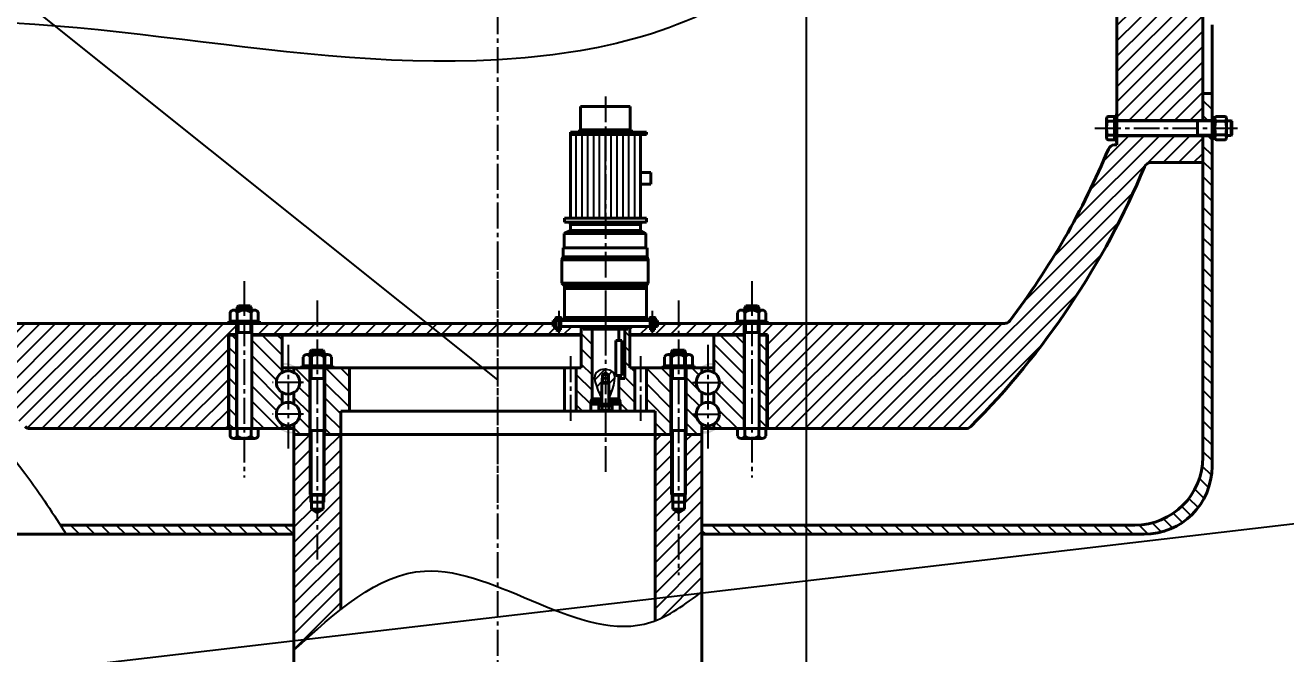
# Model space of a CAD drawing. Header units: millimetres. Extents: x 1593 to 2782, y 465 to 1306.
# Drawn here: x 1786.2 to 1971.6, y 947.3 to 1039.8 of the extents above; entities that cross this region are included whole.
import ezdxf

# ---------------------------------------------------------------- set-up
doc = ezdxf.new("R2010")
doc.units = ezdxf.units.MM
doc.header["$LTSCALE"] = 0.2
doc.set_wipeout_variables(frame=1)
doc.linetypes.add('CENTER2', pattern=[28.575, 19.05, -3.175, 3.175, -3.175])
for name, color, linetype in [('中心线', 1, 'CENTER2'), ('剖面线', 3, 'Continuous'), ('尺寸线', 4, 'Continuous'), ('细实线', 2, 'Continuous')]:
    doc.layers.add(name, color=color, linetype=linetype)
doc.layers.add('粗实线', color=7, linetype='Continuous', lineweight=40)
doc.styles.add('标准', font='', dxfattribs={"width": 0.7})
doc.styles.get('标准').set_extended_font_data('SimSun')
doc.dimstyles.new('30', dxfattribs={"dimtxt": 5, "dimasz": 5, "dimexe": 1.25, "dimexo": 0.625, "dimtad": 1, "dimdec": 0, "dimlfac": 30, "dimdsep": 46, "dimtxsty": '标准', "dimcen": 2.5, "dimadec": 0, "dimazin": 0, "dimtfac": 1, "dimtdec": 0, "dimtmove": 0, "dimatfit": 3, "dimfxl": 1, "dimarcsym": 0})
pattern_1 = [(135, (-2.3146, 0), (-1.122532, -1.122532), [])]

# ---------------------------------------------------------------- blocks, each defined once
blk = doc.blocks.new('*D7')
at = {"layer": 'Defpoints', "color": 0, "transparency": 16777216}
for p in [(1855.72, 1255.93), (1855.72, 873.86), (1901.04, 873.86)]:
    blk.add_point(p, dxfattribs=at)
at = {"layer": '尺寸线', "color": 0, "lineweight": -2, "transparency": 16777216}
for p, q in [((1856.35, 1255.93), (1902.29, 1255.93)), ((1901.04, 1250.93), (1901.04, 878.86)), ((1856.35, 873.86), (1902.29, 873.86))]:
    blk.add_line(p, q, dxfattribs=at)
at = {"layer": '尺寸线', "color": 0, "transparency": 16777216}
for points in [[(1900.2, 1250.93), (1901.87, 1250.93), (1901.04, 1255.93)], [(1900.2, 878.86), (1901.87, 878.86), (1901.04, 873.86)]]:
    blk.add_solid(points, dxfattribs=at)
at = {"layer": '尺寸线', "color": 0, "transparency": 16777216, "insert": (1897.91, 1064.9), "char_height": 5, "attachment_point": 5, "rotation": 90, "style": '标准'}
blk.add_mtext('127000', dxfattribs=at)

msp = doc.modelspace()

# ---------------------------------------------------------------- hatches: boundary and pattern name
at = {"layer": '剖面线'}
h = msp.add_hatch(dxfattribs=at)
h.set_pattern_fill('ANSI31', scale=0.5)
edge = h.paths.add_edge_path()
edge.add_spline(control_points=[(1959.375, 1095.688), (1955.473, 1094.097), (1950.883, 1094.767), (1946.73, 1094.462)], knot_values=[0, 0, 0, 0, 12.7040023, 12.7040023, 12.7040023, 12.7040023], degree=3, periodic=0)
edge.add_line((1946.73, 1094.462), (1946.73, 1086.01))
edge.add_line((1946.73, 1086.01), (1959.375, 1086.01))
edge.add_line((1959.375, 1086.01), (1959.375, 1095.688))
h.paths.add_polyline_path([(1959.375, 1083.783), (1947.931, 1083.783), (1946.73, 1083.783), (1946.73, 1079.834), (1959.375, 1079.834)])
h.paths.add_polyline_path([(1959.375, 1049.959), (1946.73, 1049.959), (1946.73, 1046.01), (1959.375, 1046.01)])
h.paths.add_polyline_path([(1959.375, 1043.783), (1946.73, 1043.783), (1946.73, 1042.433), (1946.73, 1029.709), (1946.73, 1025.758), (1959.375, 1025.758)])
h.paths.add_polyline_path([(1950.795, 1018.969, -0.3026389), (1951.718, 1019.584), (1959.375, 1019.584), (1959.375, 1023.531), (1946.73, 1023.531), (1946.73, 1022.181), (1946.401, 1022.181, 0.3034721), (1945.477, 1021.563, -0.0644585), (1930.989, 996.317, -0.2344279), (1930.193, 995.922), (1902.485, 995.922), (1895.305, 995.922), (1894.153, 995.922), (1894.153, 994.288), (1895.357, 994.288), (1895.357, 980.442), (1903.138, 980.442), (1924.526, 980.442, 0.1994524), (1925.235, 980.737, 0.0973125)])
h.paths.add_polyline_path([(1891.917, 995.922), (1890.764, 995.922), (1882.285, 995.922), (1882.285, 994.288), (1891.917, 994.288)])
h.paths.add_polyline_path([(1882.285, 995.922), (1879.208, 995.922), (1879.208, 995.492), (1878.778, 995.492), (1878.778, 995.249), (1878.778, 995.134), (1878.762, 995.001), (1878.442, 994.822), (1878.415, 994.838), (1878.415, 994.288), (1882.285, 994.288)])
h.paths.add_polyline_path([(1878.132, 995.001), (1878.132, 995.134), (1878.116, 995.134), (1878.116, 995.25), (1878.116, 995.492), (1875.104, 995.492), (1875.104, 994.288), (1878.415, 994.288), (1878.415, 994.838)])
h = msp.add_hatch(dxfattribs=at)
h.set_pattern_fill('ANSI31', scale=0.5)
edge = h.paths.add_edge_path()
edge.add_line((1816.093, 994.288), (1817.297, 994.288))
edge.add_line((1817.297, 994.288), (1817.297, 995.922))
edge.add_line((1817.297, 995.922), (1816.144, 995.922))
edge.add_line((1816.144, 995.922), (1808.965, 995.922))
edge.add_line((1808.965, 995.922), (1781.257, 995.922))
edge.add_arc((1781.257, 996.922), 1, 217.22607, 270, ccw=False)
edge.add_arc((1870.725, 1064.896), 113.361, 192.8354, 217.22607, ccw=False)
edge.add_spline(control_points=[(1760.196, 1039.713), (1758.737, 1039.563), (1756.776, 1039.328), (1754.804, 1039.041), (1754.31, 1038.963)], knot_values=[221.2960026, 221.2960026, 221.2960026, 221.2960026, 225.5153696, 226.9425449, 226.9425449, 226.9425449, 226.9425449], degree=3, periodic=0)
edge.add_arc((1870.725, 1064.896), 119.268, 192.55842, 196.40646)
edge.add_line((1756.313, 1031.209), (1760.194, 1030.703))
edge.add_arc((1760.194, 1030.186), 0.517, 0, 90, ccw=False)
edge.add_arc((1760.194, 1030.186), 0.517, -95.74241, 0, ccw=False)
edge.add_line((1760.142, 1029.672), (1756.624, 1030.172))
edge.add_arc((1870.725, 1064.896), 119.268, 196.92654, 205.91408)
edge.add_line((1763.449, 1012.773), (1766.82, 1013.664))
edge.add_arc((1767.148, 1012.824), 0.901, 0, 111.34367, ccw=False)
edge.add_arc((1767.148, 1012.824), 0.901, -75.85385, 0, ccw=False)
edge.add_line((1767.368, 1011.95), (1764.247, 1011.163))
edge.add_arc((1870.725, 1064.896), 119.268, 206.77718, 224.88096)
edge.add_arc((1786.923, 981.442), 1, 224.88096, 270)
edge.add_line((1786.923, 980.442), (1808.311, 980.442))
edge.add_line((1808.311, 980.442), (1816.093, 980.442))
edge.add_line((1816.093, 980.442), (1816.093, 994.288))
h = msp.add_hatch(dxfattribs=at)
h.set_pattern_fill('ANSI31', scale=0.5, angle=90)
h.set_pattern_definition(pattern_1)
edge = h.paths.add_edge_path()
edge.add_spline(control_points=[(1791.412, 966.246), (1791.695, 965.796), (1791.977, 965.346), (1792.258, 964.896)], knot_values=[244.5998987, 244.5998987, 244.5998987, 244.5998987, 245.9816004, 245.9816004, 245.9816004, 245.9816004], degree=3, periodic=0)
edge.add_line((1792.258, 964.896), (1825.725, 964.896))
edge.add_line((1825.725, 964.896), (1825.725, 966.246))
edge.add_line((1825.725, 966.246), (1791.412, 966.246))
edge = h.paths.add_edge_path()
edge.add_line((1960.725, 1023.531), (1959.375, 1023.531))
edge.add_line((1959.375, 1023.531), (1959.375, 1019.584))
edge.add_line((1959.375, 1019.584), (1959.375, 976.246))
edge.add_arc((1949.375, 976.246), 10, 270, 360, ccw=False)
edge.add_line((1949.375, 966.246), (1885.725, 966.246))
edge.add_line((1885.725, 966.246), (1885.725, 964.896))
edge.add_line((1885.725, 964.896), (1950.725, 964.896))
edge.add_arc((1950.725, 974.896), 10, 270, 360)
edge.add_line((1960.725, 974.896), (1960.725, 997.597))
edge.add_line((1960.725, 997.597), (1960.725, 1023.531))
h.paths.add_polyline_path([(1960.725, 1029.725), (1959.375, 1029.725), (1959.375, 1025.758), (1960.725, 1025.758)])
h = msp.add_hatch(dxfattribs=at)
h.set_pattern_fill('ANSI31', scale=0.5)
h.paths.add_polyline_path([(1867.966, 995.492), (1864.954, 995.492), (1864.954, 995.25), (1864.954, 995.134), (1864.938, 995.001), (1864.655, 994.838), (1864.655, 994.288), (1867.966, 994.288)])
h.paths.add_polyline_path([(1864.307, 995.134), (1864.291, 995.134), (1864.291, 995.249), (1864.291, 995.492), (1863.861, 995.492), (1863.861, 995.922), (1855.725, 995.922), (1855.725, 994.288), (1864.655, 994.288), (1864.655, 994.838), (1864.628, 994.822), (1864.307, 995.001)])
h.paths.add_polyline_path([(1855.725, 995.922), (1829.165, 995.922), (1829.165, 994.288), (1855.725, 994.288)])
h.paths.add_polyline_path([(1829.165, 995.922), (1820.685, 995.922), (1819.533, 995.922), (1819.533, 994.288), (1829.165, 994.288)])
h = msp.add_hatch(dxfattribs=at)
h.set_pattern_fill('ANSI31', scale=0.5, angle=90)
h.set_pattern_definition(pattern_1)
h.paths.add_polyline_path([(1887.445, 984.082, -0.2679492), (1888.305, 982.592, -0.2679492), (1887.445, 981.103), (1887.445, 980.442), (1891.917, 980.442), (1891.917, 994.202), (1887.445, 994.202), (1887.445, 989.386), (1887.445, 988.726, -0.2679492), (1888.305, 987.236, -0.2679492), (1887.445, 985.747)])
h.paths.add_polyline_path([(1883.403, 979.582), (1885.725, 979.582), (1885.725, 980.442), (1885.725, 981.103, -0.2679492), (1884.865, 982.592, -0.2679492), (1885.725, 984.082), (1885.725, 985.747, -0.2679492), (1884.865, 987.236, -0.2679492), (1885.725, 988.726), (1885.725, 989.386), (1884.555, 989.386), (1883.403, 989.386)])
h.paths.add_polyline_path([(1877.555, 983.022), (1878.845, 983.022), (1878.845, 979.582), (1881.167, 979.582), (1881.167, 989.386), (1880.014, 989.386), (1877.555, 989.386)])
h.paths.add_polyline_path([(1873.513, 984.828), (1873.685, 984.398), (1873.685, 983.022), (1875.835, 983.022), (1875.835, 989.386), (1875.104, 989.386), (1875.104, 995.492), (1874.803, 995.492), (1874.803, 995.062), (1874.373, 995.062), (1874.373, 987.838), (1873.513, 987.838)])
h.paths.add_polyline_path([(1867.235, 983.022), (1869.385, 983.022), (1869.385, 984.398), (1869.557, 984.828), (1869.557, 995.062), (1868.267, 995.062), (1868.267, 995.492), (1867.966, 995.492), (1867.966, 989.386), (1867.235, 989.386)])
h = msp.add_hatch(dxfattribs=at)
h.set_pattern_fill('ANSI31', scale=0.5, angle=90)
h.paths.add_polyline_path([(1817.297, 994.202), (1816.179, 994.202), (1816.179, 980.442), (1817.297, 980.442)])
h = msp.add_hatch(dxfattribs=at)
h.set_pattern_fill('ANSI31', scale=0.5, angle=90)
h.set_pattern_definition(pattern_1)
h.paths.add_polyline_path([(1830.283, 979.582), (1832.605, 979.582), (1832.605, 983.022), (1833.895, 983.022), (1833.895, 989.386), (1831.435, 989.386), (1830.283, 989.386)])
h.paths.add_polyline_path([(1825.725, 984.082, -0.2679492), (1826.585, 982.592, -0.2679492), (1825.725, 981.103), (1825.725, 980.442), (1825.725, 979.582), (1828.047, 979.582), (1828.047, 989.386), (1826.894, 989.386), (1825.725, 989.386), (1825.725, 988.726, -0.2679492), (1826.585, 987.236, -0.2679492), (1825.725, 985.747)])
h.paths.add_polyline_path([(1819.533, 980.442), (1820.479, 980.442), (1824.005, 980.442), (1824.005, 981.103, -0.2679492), (1823.145, 982.592, -0.2679492), (1824.005, 984.082), (1824.005, 985.747, -0.2679492), (1823.145, 987.236, -0.2679492), (1824.005, 988.726), (1824.005, 989.386), (1824.005, 994.202), (1819.533, 994.202)])
h = msp.add_hatch(dxfattribs=at)
h.set_pattern_fill('ANSI31', scale=0.5, angle=90)
h.paths.add_polyline_path([(1895.271, 994.202), (1894.153, 994.202), (1894.153, 980.442), (1895.099, 980.442), (1895.271, 980.442)])
h = msp.add_hatch(dxfattribs=at)
h.set_pattern_fill('ANSI31', scale=0.3)
edge = h.paths.add_edge_path()
edge.add_spline(control_points=[(1872.051, 984.828), (1872.755, 986.657), (1873.594, 988.836), (1871.828, 989.142), (1871.535, 989.145)], knot_values=[0, 0, 0, 0, 4.1758581, 4.9772611, 4.9772611, 4.9772611, 4.9772611], degree=3, periodic=0)
edge.add_line((1871.535, 989.145), (1871.535, 988.676))
edge.add_line((1871.535, 988.676), (1871.973, 988.423))
edge.add_line((1871.973, 988.423), (1871.973, 987.886))
edge.add_line((1871.973, 987.886), (1872.051, 987.886))
edge.add_line((1872.051, 987.886), (1872.051, 987.142))
edge.add_line((1872.051, 987.142), (1872.051, 984.828))
edge = h.paths.add_edge_path()
edge.add_line((1871.019, 987.886), (1871.096, 987.886))
edge.add_line((1871.096, 987.886), (1871.096, 988.423))
edge.add_line((1871.096, 988.423), (1871.535, 988.676))
edge.add_line((1871.535, 988.676), (1871.535, 989.145))
edge.add_spline(control_points=[(1871.535, 989.145), (1871.136, 989.149), (1869.154, 988.762), (1870.195, 986.565), (1871.019, 984.828)], knot_values=[4.9772611, 4.9772611, 4.9772611, 4.9772611, 6.0680978, 10.1889028, 10.1889028, 10.1889028, 10.1889028], degree=3, periodic=0)
edge.add_line((1871.019, 984.828), (1871.019, 987.142))
edge.add_line((1871.019, 987.142), (1871.019, 987.886))
h = msp.add_hatch(dxfattribs=at)
h.set_pattern_fill('ANSI31', scale=0.5)
h.set_pattern_definition([(45, (-2.3146, 0), (-1.122532, 1.122532), [])])
edge = h.paths.add_edge_path()
edge.add_line((1829.165, 968.076), (1828.305, 968.573))
edge.add_line((1828.305, 968.573), (1828.305, 969.605))
edge.add_line((1828.305, 969.605), (1828.133, 969.605))
edge.add_line((1828.133, 969.605), (1828.133, 970.775))
edge.add_line((1828.133, 970.775), (1828.133, 979.582))
edge.add_line((1828.133, 979.582), (1825.725, 979.582))
edge.add_line((1825.725, 979.582), (1825.725, 962.659))
edge.add_line((1825.725, 962.659), (1825.725, 947.833))
edge.add_spline(control_points=[(1825.725, 947.833), (1828.004, 949.929), (1830.283, 952.025), (1832.605, 953.851)], knot_values=[0, 0, 0, 0, 8.3650311, 8.3650311, 8.3650311, 8.3650311], degree=3, periodic=0)
edge.add_line((1832.605, 953.851), (1832.605, 979.582))
edge.add_line((1832.605, 979.582), (1830.197, 979.582))
edge.add_line((1830.197, 979.582), (1830.197, 970.775))
edge.add_line((1830.197, 970.775), (1830.197, 969.605))
edge.add_line((1830.197, 969.605), (1830.025, 969.605))
edge.add_line((1830.025, 969.605), (1830.025, 968.573))
edge.add_line((1830.025, 968.573), (1829.165, 968.076))
edge = h.paths.add_edge_path()
edge.add_line((1882.285, 968.076), (1881.425, 968.573))
edge.add_line((1881.425, 968.573), (1881.425, 969.605))
edge.add_line((1881.425, 969.605), (1881.253, 969.605))
edge.add_line((1881.253, 969.605), (1881.253, 970.775))
edge.add_line((1881.253, 970.775), (1881.253, 979.582))
edge.add_line((1881.253, 979.582), (1878.845, 979.582))
edge.add_line((1878.845, 979.582), (1878.845, 952.194))
edge.add_spline(control_points=[(1878.845, 952.194), (1881.218, 953.113), (1883.471, 954.779), (1885.725, 956.446)], knot_values=[57.307446, 57.307446, 57.307446, 57.307446, 65.3403811, 65.3403811, 65.3403811, 65.3403811], degree=3, periodic=0)
edge.add_line((1885.725, 956.446), (1885.725, 961.896))
edge.add_line((1885.725, 961.896), (1885.725, 979.582))
edge.add_line((1885.725, 979.582), (1883.317, 979.582))
edge.add_line((1883.317, 979.582), (1883.317, 970.775))
edge.add_line((1883.317, 970.775), (1883.317, 969.605))
edge.add_line((1883.317, 969.605), (1883.145, 969.605))
edge.add_line((1883.145, 969.605), (1883.145, 968.573))
edge.add_line((1883.145, 968.573), (1882.285, 968.076))
at = {"layer": '粗实线'}
h = msp.add_hatch(color=7, dxfattribs=at)
h.paths.add_polyline_path([(1824.882, 989.808), (1824.882, 990.08), (1823.8, 990.087), (1823.8, 989.814)])
h.paths.add_polyline_path([(1824.882, 990.08), (1824.882, 989.808), (1826.244, 989.386), (1826.455, 989.386)])
h = msp.add_hatch(color=7, dxfattribs=at)
h.paths.add_polyline_path([(1886.717, 989.755), (1886.717, 990.119), (1887.765, 990.119), (1887.765, 989.757)])
h.paths.add_polyline_path([(1886.717, 990.119), (1886.717, 989.755), (1885.407, 989.387), (1885.171, 989.387)])
h = msp.add_hatch(color=7, dxfattribs=at)
h.paths.add_polyline_path([(1824.887, 980.02), (1824.887, 979.748), (1825.969, 979.741), (1825.969, 980.014)])
h.paths.add_polyline_path([(1824.887, 979.748), (1824.887, 980.02), (1823.525, 980.442), (1823.314, 980.442)])
h = msp.add_hatch(color=7, dxfattribs=at)
h.paths.add_polyline_path([(1886.585, 980.074), (1886.585, 979.71), (1885.537, 979.71), (1885.537, 980.071)])
h.paths.add_polyline_path([(1886.585, 979.71), (1886.585, 980.074), (1887.895, 980.442), (1888.131, 980.442)])

# ---------------------------------------------------------------- linework, layer by layer
at = {"layer": '中心线', "color": 7}
for p, q in [((1855.725, 564.111), (1855.725, 1260.98)), ((1871.535, 1029.322), (1871.535, 974.051)), ((1943.493, 1024.645), (1964.891, 1024.645)), ((1855.725, 969.505), (1855.725, 1005.779)), ((1818.415, 1002.116), (1818.415, 973.269)), ((1893.035, 1002.116), (1893.035, 973.269)), ((1829.165, 999.272), (1829.165, 960.772)), ((1882.285, 999.272), (1882.285, 958.879)), ((1864.655, 997.786), (1864.655, 993.826)), ((1878.415, 997.786), (1878.415, 993.826)), ((1824.865, 992.785), (1824.865, 977.305)), ((1886.585, 992.785), (1886.585, 977.305)), ((1866.375, 991.107), (1866.375, 981.303)), ((1866.375, 991.107), (1866.375, 981.303)), ((1876.695, 991.107), (1876.695, 981.303)), ((1827.135, 987.236), (1822.594, 987.236)), ((1884.314, 987.236), (1888.855, 987.236)), ((1827.135, 982.592), (1822.594, 982.592)), ((1884.314, 982.592), (1888.855, 982.592))]:
    msp.add_line(p, q, dxfattribs=at)
at = {"layer": '尺寸线', "color": 7}
for p, q in [((1855.725, 987.642), (1656.778, 1146.683)), ((2089.025, 980), (1656.778, 929.442))]:
    msp.add_line(p, q, dxfattribs=at)
at = {"layer": '粗实线', "color": 7}
for p, q in [((1946.73, 1029.709), (1946.73, 1049.959)), ((1959.375, 1043.783), (1959.375, 1025.758)), ((1960.725, 997.597), (1960.725, 1039.834)), ((1946.73, 1023.531), (1946.73, 1029.709)), ((1946.73, 1023.531), (1946.73, 1029.709)), ((1946.73, 1029.709), (1946.73, 1023.531)), ((1959.375, 1029.725), (1960.725, 1029.725)), ((1875.19, 1027.828), (1867.88, 1027.828)), ((1867.88, 1024.388), (1867.88, 1027.828)), ((1875.19, 1024.388), (1875.19, 1027.828)), ((1945.211, 1023.28), (1945.211, 1026.009)), ((1946.393, 1026.361), (1945.428, 1026.361)), ((1946.393, 1025.657), (1945.428, 1025.657)), ((1946.393, 1022.928), (1946.393, 1026.361)), ((1946.46, 1025.725), (1946.393, 1025.725)), ((1946.73, 1026.535), (1946.46, 1026.535)), ((1946.46, 1022.755), (1946.46, 1026.535)), ((1946.729, 1025.725), (1960.725, 1025.736)), ((1946.73, 1026.535), (1946.73, 1022.755)), ((1946.73, 1025.758), (1960.725, 1025.758)), ((1946.73, 1025.758), (1960.725, 1025.758)), ((1947.931, 1025.758), (1960.725, 1025.758)), ((1947.931, 1025.758), (1960.725, 1025.758)), ((1947.931, 1025.758), (1960.725, 1025.758)), ((1958.565, 1023.574), (1958.565, 1025.734)), ((1961.13, 1026.197), (1960.725, 1026.197)), ((1960.725, 1026.197), (1960.725, 1023.126)), ((1961.13, 1026.197), (1961.13, 1023.126)), ((1961.356, 1026.378), (1962.631, 1026.378)), ((1962.631, 1025.674), (1961.356, 1025.674)), ((1962.848, 1026.026), (1962.848, 1023.297)), ((1962.848, 1025.741), (1963.18, 1025.741)), ((1963.18, 1025.741), (1963.56, 1025.741)), ((1963.56, 1025.741), (1963.627, 1025.674)), ((1963.56, 1023.581), (1963.56, 1025.741)), ((1963.627, 1023.649), (1963.627, 1025.674)), ((1877.555, 1024.044), (1866.375, 1024.044)), ((1866.375, 1023.7), (1866.375, 1024.044)), ((1877.555, 1023.7), (1866.375, 1023.7)), ((1866.375, 1011.402), (1866.375, 1023.7)), ((1875.362, 1024.388), (1867.708, 1024.388)), ((1867.708, 1024.388), (1867.708, 1024.044)), ((1875.792, 1024.044), (1868.138, 1024.044)), ((1875.362, 1024.388), (1875.362, 1024.044)), ((1876.695, 1011.402), (1876.695, 1023.7)), ((1877.555, 1023.7), (1877.555, 1024.044)), ((1946.393, 1023.632), (1945.428, 1023.632)), ((1946.46, 1023.565), (1946.393, 1023.565)), ((1946.73, 1023.531), (1960.725, 1023.531)), ((1946.73, 1023.531), (1960.725, 1023.531)), ((1946.73, 1023.531), (1960.725, 1023.531)), ((1946.73, 1023.531), (1946.73, 1022.181)), ((1946.731, 1023.565), (1960.725, 1023.576)), ((1959.375, 1023.531), (1959.375, 1019.584)), ((1961.13, 1024.996), (1960.725, 1024.645)), ((1961.13, 1024.645), (1960.725, 1024.327)), ((1960.725, 1023.581), (1960.726, 1023.581)), ((1961.356, 1023.649), (1962.631, 1023.649)), ((1962.848, 1023.581), (1963.18, 1023.581)), ((1963.18, 1023.581), (1963.56, 1023.581)), ((1963.627, 1023.649), (1963.56, 1023.581)), ((1945.92, 1022.928), (1945.428, 1022.928)), ((1945.965, 1022.928), (1945.92, 1022.928)), ((1946.393, 1022.928), (1945.965, 1022.928)), ((1946.401, 1022.181), (1946.73, 1022.181)), ((1946.73, 1022.181), (1946.401, 1022.181)), ((1946.73, 1022.755), (1946.46, 1022.755)), ((1961.13, 1023.126), (1960.725, 1023.126)), ((1961.356, 1022.945), (1962.631, 1022.945)), ((1959.375, 1019.584), (1951.718, 1019.584)), ((1959.375, 976.246), (1959.375, 1019.584)), ((1878.2, 1018.11), (1876.695, 1018.11)), ((1878.2, 1016.39), (1878.2, 1018.11)), ((1878.2, 1016.39), (1876.695, 1016.39)), ((1865.515, 1010.8), (1865.515, 1011.402)), ((1877.555, 1011.402), (1865.515, 1011.402)), ((1877.555, 1010.8), (1865.515, 1010.8)), ((1866.289, 1010.8), (1866.375, 1010.456)), ((1876.695, 1010.456), (1866.375, 1010.456)), ((1866.375, 1010.456), (1866.375, 1009.596)), ((1876.781, 1010.8), (1876.695, 1010.456)), ((1876.695, 1009.596), (1876.695, 1010.456)), ((1877.555, 1010.8), (1877.555, 1011.402)), ((1866.375, 1009.596), (1865.463, 1009.166)), ((1877.487, 1009.166), (1865.463, 1009.166)), ((1865.463, 1009.166), (1865.463, 1007.016)), ((1876.695, 1009.596), (1866.375, 1009.596)), ((1876.695, 1009.596), (1877.487, 1009.166)), ((1877.487, 1009.166), (1877.487, 1007.016)), ((1877.659, 1007.016), (1865.291, 1007.016)), ((1865.291, 1007.016), (1865.291, 1005.726)), ((1877.659, 1007.016), (1877.659, 1005.726)), ((1865.291, 1005.726), (1865.119, 1005.296)), ((1877.831, 1005.296), (1865.119, 1005.296)), ((1865.119, 1005.296), (1865.119, 1001.856)), ((1877.659, 1005.726), (1865.291, 1005.726)), ((1877.659, 1005.726), (1877.831, 1005.296)), ((1877.831, 1005.296), (1877.831, 1001.856)), ((1877.831, 1001.856), (1865.119, 1001.856)), ((1865.119, 1001.856), (1865.515, 1001.426)), ((1877.555, 1001.426), (1865.515, 1001.426)), ((1865.515, 1001.426), (1865.515, 996.782)), ((1877.555, 1001.082), (1865.515, 1001.082)), ((1877.831, 1001.856), (1877.555, 1001.426)), ((1877.555, 1001.426), (1877.555, 996.782)), ((1816.351, 997.489), (1816.351, 996.232)), ((1819.963, 997.883), (1816.867, 997.883)), ((1817.383, 998.33), (1817.555, 998.502)), ((1817.383, 998.33), (1817.383, 997.883)), ((1819.447, 998.33), (1817.383, 998.33)), ((1817.383, 997.489), (1817.383, 996.232)), ((1819.275, 998.502), (1817.555, 998.502)), ((1819.447, 998.33), (1819.275, 998.502)), ((1819.447, 998.33), (1819.447, 997.883)), ((1819.963, 997.883), (1819.447, 997.883)), ((1819.447, 997.489), (1819.447, 996.232)), ((1820.479, 997.489), (1820.479, 996.232)), ((1890.971, 997.489), (1890.971, 996.232)), ((1891.487, 997.883), (1894.583, 997.883)), ((1891.487, 997.883), (1892.003, 997.883)), ((1892.003, 998.33), (1892.175, 998.502)), ((1892.003, 998.33), (1892.003, 997.883)), ((1892.003, 998.33), (1894.067, 998.33)), ((1892.003, 997.489), (1892.003, 996.232)), ((1892.175, 998.502), (1893.895, 998.502)), ((1894.067, 998.33), (1893.895, 998.502)), ((1894.067, 998.33), (1894.067, 997.883)), ((1894.067, 997.489), (1894.067, 996.232)), ((1895.099, 997.489), (1895.099, 996.232)), ((1960.725, 974.896), (1960.725, 997.597)), ((1808.965, 995.922), (1781.257, 995.922)), ((1816.144, 995.922), (1808.965, 995.922)), ((1820.685, 996.232), (1816.144, 996.232)), ((1816.144, 996.232), (1816.144, 995.922)), ((1820.685, 995.922), (1816.144, 995.922)), ((1817.297, 995.922), (1817.297, 994.288)), ((1819.533, 995.922), (1817.297, 995.922)), ((1818.415, 996.232), (1818.051, 995.922)), ((1818.778, 996.232), (1818.415, 995.922)), ((1819.533, 995.922), (1819.533, 994.288)), ((1820.685, 996.232), (1820.685, 995.922)), ((1855.725, 995.922), (1820.685, 995.922)), ((1855.725, 995.922), (1863.861, 995.922)), ((1863.861, 996.352), (1863.861, 995.492)), ((1863.861, 996.352), (1864.227, 996.352)), ((1864.291, 995.492), (1863.861, 995.492)), ((1864.164, 996.452), (1864.164, 996.713)), ((1864.164, 996.452), (1864.623, 996.452)), ((1864.227, 996.452), (1864.227, 996.352)), ((1864.227, 996.352), (1865.018, 996.352)), ((1864.279, 996.771), (1864.966, 996.771)), ((1864.291, 996.352), (1865.018, 996.352)), ((1864.291, 995.249), (1864.291, 996.352)), ((1864.291, 996.352), (1864.954, 996.352)), ((1864.394, 996.713), (1864.394, 996.452)), ((1864.548, 996.452), (1864.623, 996.352)), ((1865.081, 996.452), (1864.623, 996.452)), ((1864.623, 996.452), (1864.697, 996.352)), ((1864.852, 996.713), (1864.852, 996.452)), ((1864.954, 995.25), (1864.954, 996.352)), ((1864.954, 995.492), (1878.116, 995.492)), ((1865.018, 996.452), (1865.018, 996.352)), ((1878.051, 996.352), (1865.018, 996.352)), ((1865.081, 996.713), (1865.081, 996.452)), ((1865.515, 996.782), (1865.343, 996.352)), ((1877.555, 996.782), (1865.515, 996.782)), ((1867.966, 989.386), (1867.966, 995.492)), ((1868.267, 995.492), (1868.267, 995.062)), ((1874.803, 995.492), (1874.803, 995.062)), ((1875.104, 989.386), (1875.104, 995.492)), ((1877.555, 996.782), (1877.727, 996.352)), ((1877.989, 996.713), (1877.989, 996.452)), ((1877.989, 996.452), (1878.447, 996.452)), ((1878.051, 996.452), (1878.051, 996.352)), ((1878.843, 996.352), (1878.051, 996.352)), ((1878.778, 996.352), (1878.051, 996.352)), ((1878.791, 996.771), (1878.103, 996.771)), ((1878.116, 995.25), (1878.116, 996.352)), ((1878.778, 996.352), (1878.116, 996.352)), ((1878.218, 996.713), (1878.218, 996.452)), ((1878.447, 996.452), (1878.373, 996.352)), ((1878.905, 996.452), (1878.447, 996.452)), ((1878.521, 996.452), (1878.447, 996.352)), ((1878.676, 996.713), (1878.676, 996.452)), ((1878.778, 995.249), (1878.778, 996.352)), ((1878.778, 995.492), (1879.208, 995.492)), ((1878.843, 996.452), (1878.843, 996.352)), ((1879.208, 996.352), (1878.843, 996.352)), ((1878.905, 996.452), (1878.905, 996.713)), ((1879.208, 996.352), (1879.208, 995.492)), ((1890.764, 995.922), (1879.208, 995.922)), ((1890.764, 996.232), (1895.305, 996.232)), ((1890.764, 996.232), (1890.764, 995.922)), ((1890.764, 995.922), (1895.305, 995.922)), ((1891.917, 995.922), (1891.917, 994.288)), ((1891.917, 995.922), (1894.153, 995.922)), ((1892.671, 996.232), (1893.035, 995.922)), ((1893.035, 996.232), (1893.398, 995.922)), ((1894.153, 995.922), (1894.153, 994.288)), ((1895.305, 996.232), (1895.305, 995.922)), ((1895.305, 995.922), (1902.485, 995.922)), ((1902.485, 995.922), (1930.193, 995.922)), ((1816.093, 994.288), (1816.093, 980.442)), ((1816.093, 994.288), (1817.383, 994.288)), ((1816.179, 994.202), (1816.179, 980.442)), ((1816.179, 994.202), (1817.383, 994.202)), ((1817.297, 994.202), (1817.297, 980.442)), ((1819.447, 994.589), (1817.383, 994.589)), ((1867.966, 994.288), (1819.447, 994.288)), ((1855.725, 994.202), (1819.447, 994.202)), ((1819.533, 994.202), (1819.533, 980.442)), ((1824.005, 989.386), (1824.005, 994.202)), ((1855.725, 994.202), (1867.966, 994.202)), ((1864.954, 995.25), (1864.291, 995.25)), ((1864.307, 995.233), (1864.291, 995.249)), ((1864.954, 995.134), (1864.291, 995.134)), ((1864.937, 995.233), (1864.307, 995.233)), ((1864.307, 995.233), (1864.307, 995.001)), ((1864.938, 995.001), (1864.307, 995.001)), ((1864.628, 994.822), (1864.307, 995.001)), ((1864.938, 995.001), (1864.628, 994.822)), ((1864.937, 995.233), (1864.954, 995.25)), ((1864.938, 995.25), (1864.938, 995.001)), ((1874.803, 995.062), (1868.267, 995.062)), ((1869.557, 984.828), (1869.557, 995.062)), ((1873.513, 993.428), (1873.513, 995.062)), ((1874.373, 987.838), (1874.373, 995.062)), ((1892.003, 994.288), (1875.104, 994.288)), ((1892.003, 994.202), (1875.104, 994.202)), ((1878.132, 995.233), (1878.116, 995.25)), ((1878.116, 995.25), (1878.778, 995.25)), ((1878.116, 995.134), (1878.778, 995.134)), ((1878.132, 995.25), (1878.132, 995.001)), ((1878.132, 995.233), (1878.763, 995.233)), ((1878.132, 995.001), (1878.762, 995.001)), ((1878.132, 995.001), (1878.442, 994.822)), ((1878.442, 994.822), (1878.762, 995.001)), ((1878.762, 995.233), (1878.762, 995.001)), ((1878.763, 995.233), (1878.778, 995.249)), ((1887.445, 989.386), (1887.445, 994.202)), ((1891.917, 994.202), (1891.917, 980.442)), ((1892.003, 994.589), (1894.067, 994.589)), ((1895.357, 994.288), (1894.067, 994.288)), ((1895.271, 994.202), (1894.067, 994.202)), ((1894.153, 994.202), (1894.153, 980.442)), ((1895.271, 994.202), (1895.271, 980.442)), ((1895.357, 994.288), (1895.357, 980.442)), ((1828.133, 991.794), (1828.305, 991.966)), ((1828.133, 991.794), (1828.305, 991.966)), ((1828.133, 991.794), (1828.133, 991.347)), ((1830.197, 991.794), (1828.133, 991.794)), ((1828.133, 991.794), (1828.133, 991.347)), ((1830.197, 991.794), (1828.133, 991.794)), ((1830.025, 991.966), (1828.305, 991.966)), ((1830.025, 991.966), (1828.305, 991.966)), ((1830.197, 991.794), (1830.025, 991.966)), ((1830.197, 991.794), (1830.025, 991.966)), ((1830.197, 991.794), (1830.197, 991.347)), ((1830.197, 991.794), (1830.197, 991.347)), ((1873.083, 988.268), (1873.083, 993.428)), ((1873.513, 993.428), (1873.083, 993.428)), ((1873.513, 993.428), (1873.943, 993.428)), ((1873.943, 988.268), (1873.943, 993.428)), ((1881.253, 991.794), (1881.425, 991.966)), ((1881.253, 991.794), (1881.425, 991.966)), ((1881.253, 991.794), (1881.253, 991.347)), ((1881.253, 991.794), (1883.317, 991.794)), ((1881.253, 991.794), (1881.253, 991.347)), ((1881.253, 991.794), (1883.317, 991.794)), ((1881.425, 991.966), (1883.145, 991.966)), ((1881.425, 991.966), (1883.145, 991.966)), ((1883.317, 991.794), (1883.145, 991.966)), ((1883.317, 991.794), (1883.145, 991.966)), ((1883.317, 991.794), (1883.317, 991.347)), ((1883.317, 991.794), (1883.317, 991.347)), ((1827.101, 990.953), (1827.101, 989.696)), ((1827.101, 990.953), (1827.101, 989.696)), ((1830.197, 991.347), (1827.617, 991.347)), ((1828.133, 990.953), (1828.133, 989.696)), ((1828.305, 991.086), (1828.305, 989.696)), ((1830.713, 991.347), (1830.197, 991.347)), ((1830.713, 991.347), (1830.197, 991.347)), ((1830.197, 990.953), (1830.197, 989.696)), ((1830.283, 991.13), (1830.283, 989.696)), ((1831.229, 990.953), (1831.229, 989.696)), ((1831.229, 990.953), (1831.229, 989.696)), ((1880.221, 990.953), (1880.221, 989.696)), ((1880.221, 990.953), (1880.221, 989.696)), ((1880.737, 991.347), (1881.253, 991.347)), ((1880.737, 991.347), (1881.253, 991.347)), ((1881.167, 991.13), (1881.167, 989.696)), ((1881.253, 991.347), (1883.833, 991.347)), ((1881.253, 990.953), (1881.253, 989.696)), ((1883.145, 991.086), (1883.145, 989.696)), ((1883.317, 990.953), (1883.317, 989.696)), ((1884.349, 990.953), (1884.349, 989.696)), ((1884.349, 990.953), (1884.349, 989.696)), ((1826.894, 989.386), (1824.005, 989.386)), ((1824.005, 988.726), (1824.005, 989.386)), ((1825.725, 988.726), (1825.725, 989.386)), ((1831.435, 989.696), (1826.894, 989.696)), ((1826.894, 989.696), (1826.894, 989.386)), ((1831.435, 989.696), (1826.894, 989.696)), ((1826.894, 989.696), (1826.894, 989.386)), ((1831.435, 989.386), (1826.894, 989.386)), ((1828.047, 989.386), (1828.047, 979.582)), ((1828.133, 989.386), (1828.133, 970.775)), ((1829.165, 989.696), (1828.801, 989.386)), ((1829.528, 989.696), (1829.165, 989.386)), ((1830.197, 989.386), (1830.197, 970.775)), ((1830.283, 989.386), (1830.283, 979.582)), ((1831.435, 989.696), (1831.435, 989.386)), ((1831.435, 989.696), (1831.435, 989.386)), ((1855.725, 989.386), (1831.435, 989.386)), ((1833.895, 983.022), (1833.895, 989.386)), ((1855.725, 989.386), (1867.966, 989.386)), ((1865.515, 983.022), (1865.515, 989.386)), ((1865.515, 983.022), (1865.515, 989.386)), ((1867.235, 983.022), (1867.235, 989.386)), ((1867.235, 983.022), (1867.235, 989.386)), ((1871.096, 988.423), (1871.535, 988.676)), ((1871.973, 988.423), (1871.096, 988.423)), ((1871.096, 987.142), (1871.096, 988.423)), ((1871.973, 988.423), (1871.535, 988.676)), ((1871.973, 987.142), (1871.973, 988.423)), ((1873.513, 988.268), (1873.083, 988.268)), ((1873.513, 988.268), (1873.943, 988.268)), ((1873.513, 984.828), (1873.513, 988.268)), ((1880.014, 989.386), (1875.104, 989.386)), ((1875.835, 983.022), (1875.835, 989.386)), ((1877.555, 983.022), (1877.555, 989.386)), ((1880.014, 989.696), (1884.555, 989.696)), ((1880.014, 989.696), (1880.014, 989.386)), ((1880.014, 989.696), (1884.555, 989.696)), ((1880.014, 989.696), (1880.014, 989.386)), ((1880.014, 989.386), (1884.555, 989.386)), ((1881.167, 989.386), (1881.167, 979.582)), ((1881.253, 989.386), (1881.253, 970.775)), ((1881.921, 989.696), (1882.285, 989.386)), ((1882.285, 989.696), (1882.648, 989.386)), ((1883.317, 989.386), (1883.317, 970.775)), ((1883.403, 989.386), (1883.403, 979.582)), ((1884.555, 989.696), (1884.555, 989.386)), ((1884.555, 989.696), (1884.555, 989.386)), ((1884.555, 989.386), (1887.445, 989.386)), ((1885.725, 988.726), (1885.725, 989.386)), ((1887.445, 988.726), (1887.445, 989.386)), ((1830.197, 987.838), (1828.133, 987.838)), ((1872.051, 987.886), (1871.019, 987.886)), ((1871.096, 987.219), (1871.019, 987.142)), ((1871.019, 983.779), (1871.019, 987.142)), ((1872.051, 987.142), (1871.019, 987.142)), ((1871.973, 987.219), (1871.096, 987.219)), ((1871.973, 987.219), (1872.051, 987.142)), ((1872.051, 983.779), (1872.051, 987.142)), ((1873.513, 987.838), (1874.373, 987.838)), ((1881.253, 987.838), (1883.317, 987.838)), ((1824.005, 984.082), (1824.005, 985.747)), ((1825.725, 984.082), (1825.725, 985.747)), ((1869.557, 984.828), (1869.385, 984.398)), ((1869.385, 983.022), (1869.385, 984.398)), ((1871.019, 984.398), (1869.385, 984.398)), ((1871.019, 984.828), (1869.557, 984.828)), ((1873.513, 984.828), (1872.051, 984.828)), ((1872.051, 984.398), (1873.685, 984.398)), ((1873.513, 984.828), (1873.685, 984.398)), ((1873.685, 983.022), (1873.685, 984.398)), ((1885.725, 984.082), (1885.725, 985.747)), ((1887.445, 984.082), (1887.445, 985.747)), ((1832.605, 983.022), (1832.605, 953.851)), ((1855.725, 983.022), (1832.605, 983.022)), ((1870.743, 984.054), (1869.385, 984.054)), ((1873.685, 984.054), (1869.385, 984.054)), ((1872.528, 983.779), (1870.542, 983.779)), ((1870.542, 983.173), (1870.542, 983.779)), ((1872.326, 984.054), (1870.743, 984.054)), ((1872.28, 983.091), (1870.79, 983.091)), ((1872.051, 983.779), (1871.019, 983.779)), ((1871.038, 983.173), (1871.038, 983.779)), ((1872.031, 983.173), (1872.031, 983.779)), ((1873.685, 984.054), (1872.326, 984.054)), ((1872.528, 983.173), (1872.528, 983.779)), ((1878.845, 983.022), (1878.845, 952.194)), ((1824.005, 980.442), (1824.005, 981.103)), ((1825.725, 980.442), (1825.725, 981.103)), ((1885.725, 980.442), (1885.725, 981.103)), ((1887.445, 980.442), (1887.445, 981.103)), ((1808.311, 980.442), (1786.923, 980.442)), ((1816.093, 980.442), (1808.311, 980.442)), ((1825.725, 980.442), (1816.179, 980.442)), ((1816.351, 979.392), (1816.351, 980.442)), ((1816.351, 980.442), (1820.479, 980.442)), ((1816.351, 979.392), (1816.351, 980.442)), ((1816.351, 980.442), (1820.479, 980.442)), ((1816.351, 979.392), (1816.351, 980.442)), ((1816.867, 978.997), (1819.963, 978.997)), ((1816.867, 978.997), (1817.383, 978.997)), ((1816.867, 978.997), (1817.383, 978.997)), ((1816.867, 978.997), (1819.963, 978.997)), ((1817.383, 979.392), (1817.383, 980.442)), ((1817.383, 979.392), (1817.383, 980.442)), ((1817.383, 979.392), (1817.383, 980.442)), ((1819.447, 979.392), (1819.447, 980.442)), ((1819.447, 979.392), (1819.447, 980.442)), ((1820.479, 979.392), (1820.479, 980.442)), ((1820.479, 979.392), (1820.479, 980.442)), ((1825.725, 980.442), (1825.725, 979.582)), ((1828.133, 979.582), (1825.725, 979.582)), ((1825.725, 979.582), (1825.725, 962.659)), ((1830.197, 980.16), (1828.133, 980.16)), ((1855.725, 979.582), (1830.197, 979.582)), ((1855.725, 979.582), (1881.253, 979.582)), ((1881.253, 980.16), (1883.317, 980.16)), ((1883.317, 979.582), (1885.725, 979.582)), ((1885.725, 980.442), (1885.725, 979.582)), ((1885.725, 980.442), (1895.271, 980.442)), ((1885.725, 979.582), (1885.725, 960.838)), ((1890.971, 979.392), (1890.971, 980.442)), ((1895.099, 980.442), (1890.971, 980.442)), ((1890.971, 979.392), (1890.971, 980.442)), ((1895.099, 980.442), (1890.971, 980.442)), ((1894.583, 978.997), (1891.487, 978.997)), ((1894.583, 978.997), (1891.487, 978.997)), ((1892.003, 979.392), (1892.003, 980.442)), ((1892.003, 979.392), (1892.003, 980.442)), ((1894.067, 979.392), (1894.067, 980.442)), ((1894.067, 979.392), (1894.067, 980.442)), ((1894.067, 979.392), (1894.067, 980.442)), ((1894.583, 978.997), (1894.067, 978.997)), ((1894.583, 978.997), (1894.067, 978.997)), ((1895.099, 979.392), (1895.099, 980.442)), ((1895.099, 979.392), (1895.099, 980.442)), ((1895.099, 979.392), (1895.099, 980.442)), ((1895.357, 980.442), (1903.138, 980.442)), ((1903.138, 980.442), (1924.526, 980.442)), ((1828.305, 970.637), (1828.133, 970.775)), ((1830.197, 970.775), (1828.133, 970.775)), ((1830.197, 969.605), (1828.133, 969.605)), ((1828.305, 970.637), (1828.305, 968.573)), ((1830.025, 970.637), (1828.305, 970.637)), ((1830.025, 970.637), (1830.197, 970.775)), ((1830.025, 970.637), (1830.025, 968.573)), ((1881.425, 970.637), (1881.253, 970.775)), ((1883.317, 970.775), (1881.253, 970.775)), ((1883.317, 969.605), (1881.253, 969.605)), ((1881.425, 970.637), (1881.425, 968.573)), ((1883.145, 970.637), (1881.425, 970.637)), ((1883.145, 970.637), (1883.317, 970.775)), ((1883.145, 970.637), (1883.145, 968.573)), ((1828.305, 968.573), (1829.165, 968.076)), ((1830.025, 968.573), (1828.305, 968.573)), ((1830.025, 968.573), (1829.165, 968.076)), ((1881.425, 968.573), (1882.285, 968.076)), ((1883.145, 968.573), (1881.425, 968.573)), ((1883.145, 968.573), (1882.285, 968.076)), ((1825.725, 966.246), (1791.412, 966.246)), ((1949.375, 966.246), (1885.725, 966.246)), ((1825.725, 964.896), (1775.725, 964.896)), ((1950.725, 964.896), (1885.725, 964.896)), ((1825.725, 905.781), (1825.725, 962.659)), ((1885.725, 915.297), (1885.725, 961.896))]:
    msp.add_line(p, q, dxfattribs=at)
for centre in [(1824.865, 987.236), (1886.585, 987.236), (1824.865, 982.592), (1886.585, 982.592)]:
    msp.add_circle(centre, 1.72, dxfattribs=at)
for centre, radius, start, end in [((1840.725, 1064.896), 113.361, 322.77393, 337.52633), ((1946.401, 1021.181), 1, 90, 157.52633), ((1951.718, 1018.584), 1, 90, 157.35143), ((1840.725, 1064.896), 119.268, 315.11904, 337.35143), ((1816.867, 997.348), 0.535, 15.24526, 164.75474), ((1818.415, 996.335), 1.548, 48.18969, 131.81031), ((1819.963, 997.348), 0.535, 15.24526, 164.75474), ((1891.487, 997.348), 0.535, 15.24526, 164.75474), ((1893.035, 996.335), 1.548, 48.18969, 131.81031), ((1894.583, 997.348), 0.535, 15.24526, 164.75474), ((1864.279, 996.629), 0.142, 36.29734, 143.70266), ((1864.623, 996.29), 0.482, 61.59012, 118.40988), ((1864.966, 996.629), 0.142, 36.29734, 143.70266), ((1878.103, 996.629), 0.142, 36.29734, 143.70266), ((1878.447, 996.29), 0.482, 61.59012, 118.40988), ((1878.791, 996.629), 0.142, 36.29734, 143.70266), ((1930.193, 996.922), 1, 270, 322.77393), ((1827.617, 990.812), 0.535, 15.24526, 164.75474), ((1827.617, 990.812), 0.535, 15.24526, 164.75474), ((1829.165, 989.799), 1.548, 48.18969, 131.81031), ((1829.165, 989.799), 1.548, 48.18969, 131.81031), ((1830.713, 990.812), 0.535, 15.24526, 164.75474), ((1830.713, 990.812), 0.535, 15.24526, 164.75474), ((1880.737, 990.812), 0.535, 15.24526, 164.75474), ((1880.737, 990.812), 0.535, 15.24526, 164.75474), ((1882.285, 989.799), 1.548, 48.18969, 131.81031), ((1882.285, 989.799), 1.548, 48.18969, 131.81031), ((1883.833, 990.812), 0.535, 15.24526, 164.75474), ((1883.833, 990.812), 0.535, 15.24526, 164.75474), ((1870.79, 983.509), 0.418, 233.53068, 306.46932), ((1871.535, 984.639), 1.548, 251.2917, 288.7083), ((1872.28, 983.509), 0.418, 233.53068, 306.46932), ((1786.923, 981.442), 1, 224.88096, 270), ((1924.526, 981.442), 1, 270, 315.11904), ((1816.867, 979.532), 0.535, 195.24526, 344.75474), ((1816.867, 979.532), 0.535, 195.24526, 344.75474), ((1818.415, 980.545), 1.548, 228.18969, 311.81031), ((1818.415, 980.545), 1.548, 228.18969, 311.81031), ((1819.963, 979.532), 0.535, 195.24526, 344.75474), ((1819.963, 979.532), 0.535, 195.24526, 344.75474), ((1891.487, 979.532), 0.535, 195.24526, 344.75474), ((1891.487, 979.532), 0.535, 195.24526, 344.75474), ((1893.035, 980.545), 1.548, 228.18969, 311.81031), ((1893.035, 980.545), 1.548, 228.18969, 311.81031), ((1894.583, 979.532), 0.535, 195.24526, 344.75474), ((1894.583, 979.532), 0.535, 195.24526, 344.75474), ((1949.375, 976.246), 10, 270, 360), ((1950.725, 974.896), 10, 270, 360)]:
    msp.add_arc(centre, radius, start, end, dxfattribs=at)
at = {"layer": '粗实线', "color": 7, "extrusion": (0, 0, -1)}
for centre, major_axis, ratio in [((1945.428, 1026.009), (0, -0.352), 0.6165612), ((1945.428, 1024.645), (0, -1.012), 0.214255), ((1961.356, 1026.026), (0, -0.352), 0.6438882), ((1961.356, 1024.661), (0, -1.012), 0.2237512), ((1962.631, 1026.026), (0, 0.352), 0.6165612), ((1962.631, 1024.661), (0, 1.012), 0.214255), ((1945.428, 1023.28), (0, -0.352), 0.6165612), ((1961.356, 1023.297), (0, -0.352), 0.6438882), ((1962.631, 1023.297), (0, 0.352), 0.6165612)]:
    msp.add_ellipse(centre, major_axis=major_axis, ratio=ratio, start_param=0, end_param=3.1415927, dxfattribs=at)
at = {"layer": '细实线', "color": 7}
for p, q in [((1960.725, 1025.64), (1958.565, 1025.64)), ((1962.848, 1025.674), (1963.18, 1025.674)), ((1963.18, 1025.674), (1963.627, 1025.674)), ((1867.235, 1011.402), (1867.235, 1023.7)), ((1868.095, 1011.402), (1868.095, 1023.7)), ((1868.955, 1011.402), (1868.955, 1023.7)), ((1869.815, 1011.402), (1869.815, 1023.7)), ((1870.675, 1011.402), (1870.675, 1023.7)), ((1871.538, 1011.402), (1871.535, 1024.044)), ((1872.395, 1011.402), (1872.395, 1023.7)), ((1873.255, 1011.402), (1873.255, 1023.7)), ((1874.115, 1011.402), (1874.115, 1023.7)), ((1874.975, 1011.402), (1874.975, 1023.7)), ((1875.835, 1011.402), (1875.835, 1023.7)), ((1960.725, 1023.649), (1958.565, 1023.649)), ((1962.848, 1023.649), (1963.18, 1023.649)), ((1963.18, 1023.649), (1963.627, 1023.649)), ((1817.383, 995.922), (1817.383, 980.442)), ((1817.555, 995.922), (1817.555, 994.589)), ((1819.275, 995.922), (1819.275, 994.589)), ((1819.447, 995.922), (1819.447, 980.442)), ((1864.307, 995.233), (1864.307, 996.352)), ((1864.938, 995.234), (1864.938, 996.352)), ((1878.132, 995.234), (1878.132, 996.352)), ((1878.762, 995.233), (1878.762, 996.352)), ((1892.003, 995.922), (1892.003, 980.442)), ((1892.175, 995.922), (1892.175, 994.589)), ((1893.895, 995.922), (1893.895, 994.589)), ((1894.067, 995.922), (1894.067, 980.442)), ((1864.291, 995.249), (1864.291, 995.134)), ((1864.954, 995.25), (1864.954, 995.134)), ((1878.116, 995.25), (1878.116, 995.134)), ((1878.778, 995.249), (1878.778, 995.134)), ((1828.305, 991.966), (1828.305, 991.347)), ((1830.025, 991.966), (1830.025, 991.347)), ((1881.425, 991.966), (1881.425, 991.347)), ((1883.145, 991.966), (1883.145, 991.347)), ((1828.305, 989.386), (1828.305, 987.838)), ((1830.025, 989.386), (1830.025, 987.838)), ((1881.425, 989.386), (1881.425, 987.838)), ((1883.145, 989.386), (1883.145, 987.838)), ((1871.019, 987.142), (1871.019, 987.886)), ((1871.096, 984.054), (1871.096, 987.142)), ((1871.973, 984.054), (1871.973, 987.142)), ((1872.051, 987.142), (1872.051, 987.886)), ((1828.305, 980.16), (1828.305, 970.637)), ((1830.025, 980.16), (1830.025, 970.637)), ((1881.425, 980.16), (1881.425, 970.637)), ((1883.145, 980.16), (1883.145, 970.637)), ((1828.133, 970.775), (1828.133, 969.605)), ((1830.197, 970.775), (1830.197, 969.605)), ((1881.253, 970.775), (1881.253, 969.605)), ((1883.317, 970.775), (1883.317, 969.605))]:
    msp.add_line(p, q, dxfattribs=at)
msp.add_spline([(1825.725, 947.833), (1844.942, 959.497), (1878.187, 951.96), (1885.725, 956.446)], degree=3, dxfattribs=at)

# ---------------------------------------------------------------- next in the draw order: wipeouts: each hides what was drawn before it
at = {"color": 7}
msp.add_wipeout([(1872.335, 984.054), (1872.335, 983.81), (1872.335, 983.81), (1872.335, 983.779), (1872.335, 983.779), (1871.535, 983.779), (1871.535, 983.779), (1871.532, 983.779), (1871.532, 983.779), (1871.39, 983.779), (1871.39, 983.779), (1870.735, 983.779), (1870.735, 983.779), (1870.735, 983.81), (1870.735, 983.81), (1870.735, 984.054), (1870.735, 984.054), (1871.464, 984.054), (1871.464, 984.054), (1871.535, 984.054), (1871.535, 984.054), (1871.606, 984.054), (1871.606, 984.054)], dxfattribs=at).dxf.layer = '粗实线'

# ---------------------------------------------------------------- next in the draw order: linework, layer by layer
at = {"layer": '粗实线', "color": 7}
for p, q in [((1869.557, 984.828), (1871.019, 984.828)), ((1873.513, 984.828), (1872.051, 984.828)), ((1855.725, 983.022), (1878.845, 983.022)), ((1870.735, 984.054), (1872.335, 984.054)), ((1870.735, 984.054), (1870.735, 983.779)), ((1870.735, 983.779), (1872.335, 983.779)), ((1871.464, 984.054), (1871.39, 983.779)), ((1871.597, 984.019), (1871.532, 983.779)), ((1871.606, 984.054), (1871.597, 984.019)), ((1872.335, 984.054), (1872.335, 983.779))]:
    msp.add_line(p, q, dxfattribs=at)
at = {"layer": '细实线', "color": 7}
for points in [[(1960.725, 1096.308), (1959.375, 1095.688), (1946.73, 1094.462), (1896.091, 1047.782), (1855.725, 1034.712), (1755.8, 1039.183), (1749.698, 1037.946), (1786.159, 973.886), (1792.258, 964.896)], [(1872.051, 984.828), (1872.329, 988.995), (1870.439, 988.908), (1871.019, 984.828)]]:
    msp.add_spline(points, degree=3, dxfattribs=at)

# ---------------------------------------------------------------- next in the draw order: dimensions: what is measured, and where the dimension line sits
at = {"layer": '尺寸线', "color": 7}
dim = msp.add_linear_dim(base=(1901.036, 873.864), p1=(1855.725, 1255.928), p2=(1855.725, 873.864), angle=90, text='127000', dimstyle='30', dxfattribs=at)
dim.commit()
dim.dimension.update_dxf_attribs({"geometry": '*D7', "text_midpoint": (1897.911, 1064.896)})

doc.saveas('drawing.dxf')
